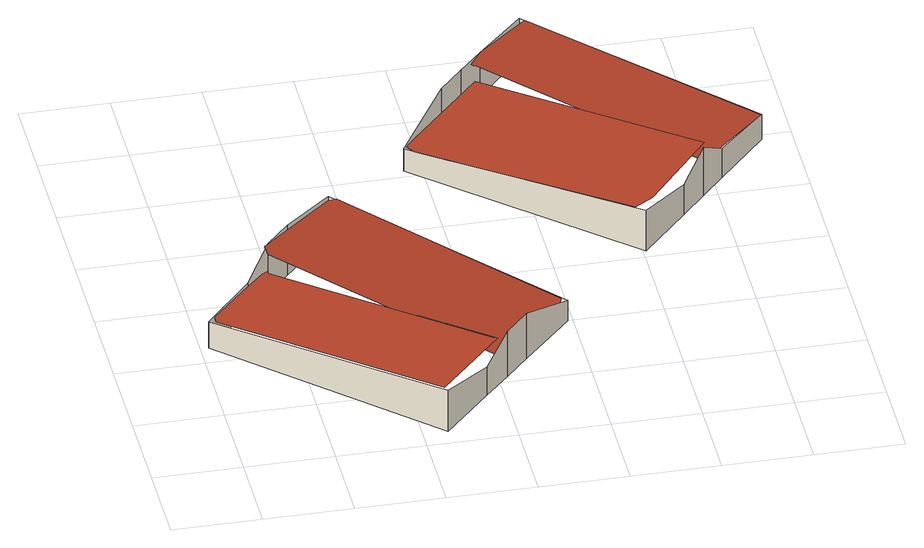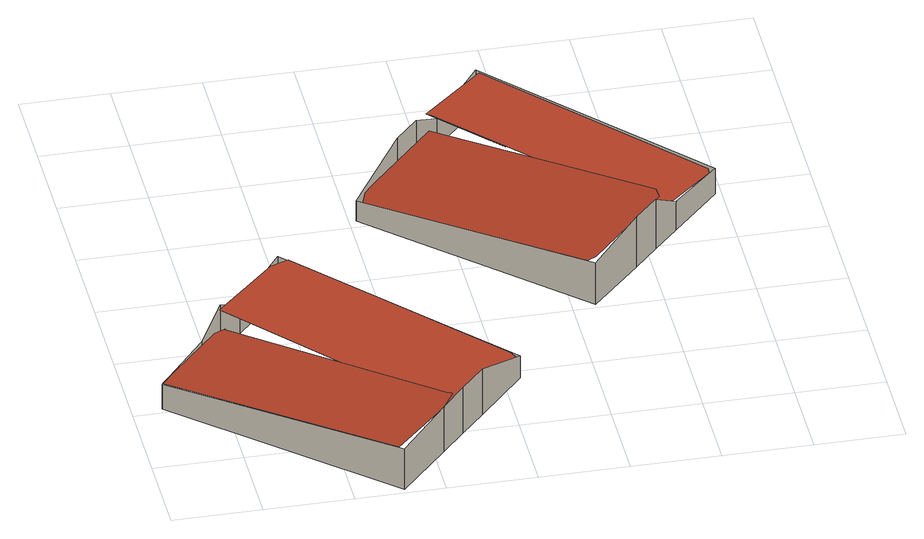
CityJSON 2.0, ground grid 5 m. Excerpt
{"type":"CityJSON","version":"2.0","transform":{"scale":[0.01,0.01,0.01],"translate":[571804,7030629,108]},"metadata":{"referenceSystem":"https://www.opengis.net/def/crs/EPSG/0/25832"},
"CityObjects":{
"building1":{"type":"Building","geometry":[{"type":"MultiSurface","lod":"2","boundaries":[[[0,1,2,3,4,5,6]],[[7,8,9,10,11,12,13,14,15,16,17]],[[18,19,20,21]],[[22,23,19,18]],[[24,25,23,22]],[[26,27,25,24]],[[28,29,27,26]],[[30,31,29,28]],[[32,33,31,30]],[[34,35,33,32]],[[36,37,35,34]],[[21,20,37,36]]],"semantics":{"surfaces":[{"type":"RoofSurface"},{"type":"WallSurface"}],"values":[0,0,1,1,1,1,1,1,1,1,1,1]}}]},
"building2":{"type":"Building","geometry":[{"type":"MultiSurface","lod":"2","boundaries":[[[38,39,40,41,42,43]],[[44,45,46,47,48,49,50,51,52]],[[53,54,55,56]],[[57,58,54,53]],[[59,60,58,57]],[[61,62,60,59]],[[63,64,62,61]],[[65,66,64,63]],[[67,68,66,65]],[[69,70,68,67]],[[71,72,70,69]],[[56,55,72,71]]],"semantics":{"surfaces":[{"type":"RoofSurface"},{"type":"WallSurface"}],"values":[0,0,1,1,1,1,1,1,1,1,1,1]}}]}
},
"vertices":[
[911,1960,369],[862,1943,375],[431,1524,423],[436,1450,422],[1466,479,286],[1900,899,237],[1936,996,233],[1119,812,360],[1468,482,392],[1466,479,392],[436,1450,297],[435,1470,297],[406,1457,294],[312,1374,287],[81,1143,268],[79,1101,269],[1118,112,365],[1481,470,394],[589,1692,102],[589,1692,423],[455,1549,423],[455,1549,102],[874,1995,102],[874,1995,369],[1965,968,102],[1965,968,233],[1679,665,102],[1679,665,394],[1546,522,102],[1546,522,394],[1403,371,102],[1403,371,286],[1130,81,102],[1130,81,365],[39,1108,102],[39,1108,269],[311,1397,102],[311,1397,287],
[1890,3037,269],[1421,2579,222],[1450,2516,226],[2466,1600,345],[2570,1652,356],[2933,2053,392],[2969,2090,270],[3327,2455,242],[2245,3440,344],[1946,3161,368],[1871,3046,374],[1885,3033,372],[1890,3037,372],[2914,2071,275],[2907,2068,276],[1940,3155,81],[1940,3155,368],[1809,3009,374],[1809,3009,81],[2218,3464,81],[2218,3464,344],[3331,2460,81],[3331,2460,242],[3052,2151,81],[3052,2151,270],[2921,2006,81],[2921,2006,392],[2782,1852,81],[2782,1852,276],[2515,1556,81],[2515,1556,345],[1403,2559,81],[1403,2559,222],[1669,2854,81],[1669,2854,374]
]}
